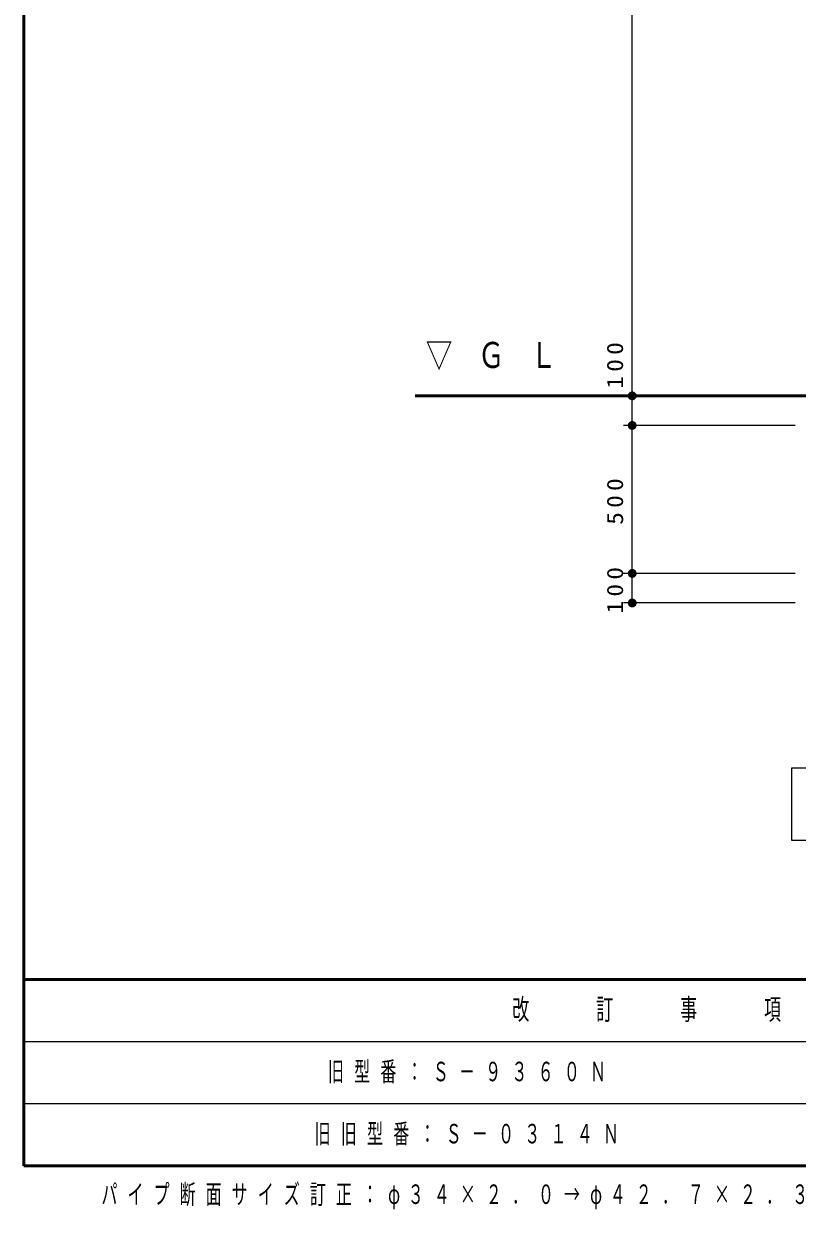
# Model space of a CAD drawing. Units: millimetres on the paper, scale 1:30. Extents: x -385 to 344, y -5 to 267.
# Drawn here: x -385 to -297.9, y -4.9 to 128.7 of the extents above; entities that cross this region are included whole.
import ezdxf

# ---------------------------------------------------------------- set-up
doc = ezdxf.new("R2010")
doc.units = ezdxf.units.MM
doc.layers.add('1_30', color=7, linetype='Continuous', lineweight=13)
doc.layers.add('NAKAMURA図枠', color=7, linetype='Continuous', lineweight=13)
doc.layers.add('図面情報', color=7, linetype='Continuous')
doc.styles.add('ＭＳ ゴシック', font='')
doc.styles.get('ＭＳ ゴシック').set_extended_font_data('MS Gothic')

# ---------------------------------------------------------------- blocks, each defined once
blk = doc.blocks.new('filled_dot')
at = {"color": 0, "linetype": 'Continuous', "lineweight": -2, "const_width": 1.25}
blk.add_lwpolyline([(-0.625, 0, 1), (0.625, 0, 1)], format="xyb", close=True, dxfattribs=at)

msp = doc.modelspace()

# ---------------------------------------------------------------- linework, layer by layer
at = {"layer": '1_30'}
for p, q in [((-316.49, 86.733), (-316.49, 183.4)), ((-316.49, 83.4), (-316.49, 93.309)), ((-298.156, 83.4), (-317.49, 83.4)), ((-316.49, 66.733), (-316.49, 83.4)), ((-298.156, 66.733), (-317.49, 66.733)), ((-316.49, 63.4), (-316.49, 66.733)), ((-298.156, 63.4), (-317.49, 63.4)), ((-298.556, 44.8), (-298.556, 36.666)), ((-255.756, 44.8), (-298.556, 44.8)), ((-298.556, 36.666), (-255.756, 36.666))]:
    msp.add_line(p, q, dxfattribs=at)
at = {"layer": '1_30', "lineweight": 50}
msp.add_line((-279.061, 86.733), (-340.939, 86.733), dxfattribs=at)
at = {"layer": '1_30', "color": 160, "lineweight": 25}
msp.add_line((-318.461, 86.733), (-319.961, 86.733), dxfattribs=at)
at = {"layer": 'NAKAMURA図枠', "lineweight": 50}
for p, q in [((-385, 267), (-385, 0)), ((-385, 21), (0, 21)), ((-385, 0), (0, 0))]:
    msp.add_line(p, q, dxfattribs=at)
at = {"layer": 'NAKAMURA図枠'}
for p, q in [((-385, 14), (-243.5, 14)), ((-385, 7), (-243.5, 7))]:
    msp.add_line(p, q, dxfattribs=at)

# ---------------------------------------------------------------- block references
at = {"layer": '1_30', "xscale": 0.4, "yscale": 0.4}
for p, rotation in [((-316.49, 86.733), 90), ((-316.49, 86.733), 270), ((-316.49, 83.4), 90), ((-316.49, 83.4), 270), ((-316.49, 66.733), 270), ((-316.49, 66.733), 90), ((-316.49, 63.4), 90)]:
    msp.add_blockref('filled_dot', p, dxfattribs=dict(at, rotation=rotation))

# ---------------------------------------------------------------- texts
at = {"layer": '1_30', "insert": (-339.739, 92.808), "char_height": 2.933, "attachment_point": 1, "style": 'ＭＳ ゴシック'}
msp.add_mtext('\\T1.96;\\W0.75;▽ＧＬ', dxfattribs=at)
at = {"layer": '1_30', "char_height": 1.833, "attachment_point": 8, "rotation": 90, "style": 'ＭＳ ゴシック'}
for s, insert in [('\\T1.33;\\W1.15;100', (-317.49, 90.393)), ('\\T1.33;\\W1.15;500', (-317.49, 75.066)), ('\\T1.33;\\W1.15;100', (-317.49, 65.066))]:
    msp.add_mtext(s, dxfattribs=dict(at, insert=insert))
at = {"layer": 'NAKAMURA図枠', "color": 4, "insert": (-314.25, 17.5), "char_height": 2.346, "attachment_point": 5, "style": 'ＭＳ ゴシック'}
msp.add_mtext('\\T1.64;\\W0.6;改\u3000\u3000訂\u3000\u3000事\u3000\u3000項', dxfattribs=at)
at = {"layer": '図面情報', "char_height": 2.199, "attachment_point": 4, "style": 'ＭＳ ゴシック'}
for s, insert in [('\\T1.64;\\W0.6;旧型番：Ｓ－９３６０Ｎ', (-350.75, 10.5)), ('\\T1.64;\\W0.6;旧旧型番：Ｓ－０３１４Ｎ', (-352.25, 3.5)), ('\\T1.63;\\W0.6;パイプ断面サイズ訂正：φ３４×２．０→φ４２．７×２．３', (-376.25, -3.5))]:
    msp.add_mtext(s, dxfattribs=dict(at, insert=insert))

doc.saveas('drawing.dxf')
